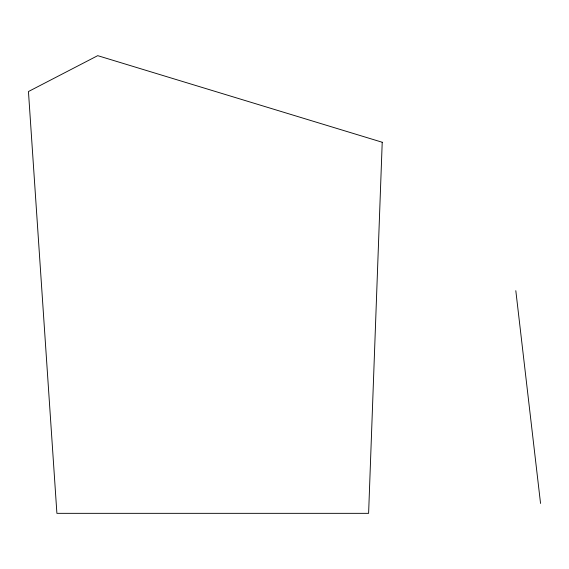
<?xml version="1.0" encoding="UTF-8"?>
<svg xmlns="http://www.w3.org/2000/svg" width="569" height="569" viewBox="0 0 569 569"><rect width="100%" height="100%" fill="white"/><g stroke="black" fill="none" stroke-linecap="round" stroke-linejoin="round"><path stroke-width="0.85" d="M515.813 290.688L540.55 503.444M382.219 142.25L368.612 513.338L56.9 513.338L28.45 91.538L97.719 55.662L382.219 142.25"/></g></svg>
